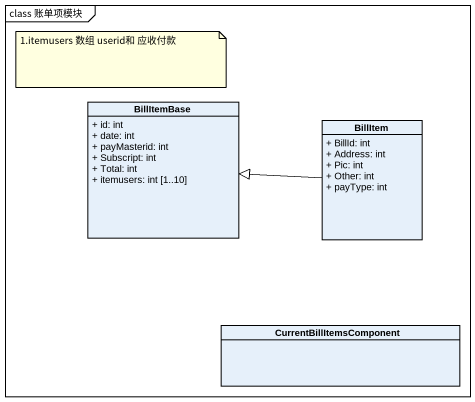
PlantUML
@startuml
mainframe class 账单项模块
hide circle
hide empty members
skinparam classAttributeIconSize 0
class BillItemBase {
  + id: int
  + date: int
  + payMasterid: int
  + Subscript: int
  + Total: int
  + itemusers: int [1..10]
}
class BillItem {
  + BillId: int
  + Address: int
  + Pic: int
  + Other: int
  + payType: int
}
class CurrentBillItemsComponent
BillItem -left-|> BillItemBase
note as N1
  1.itemusers 数组 userid和 应收付款
end note
@enduml
